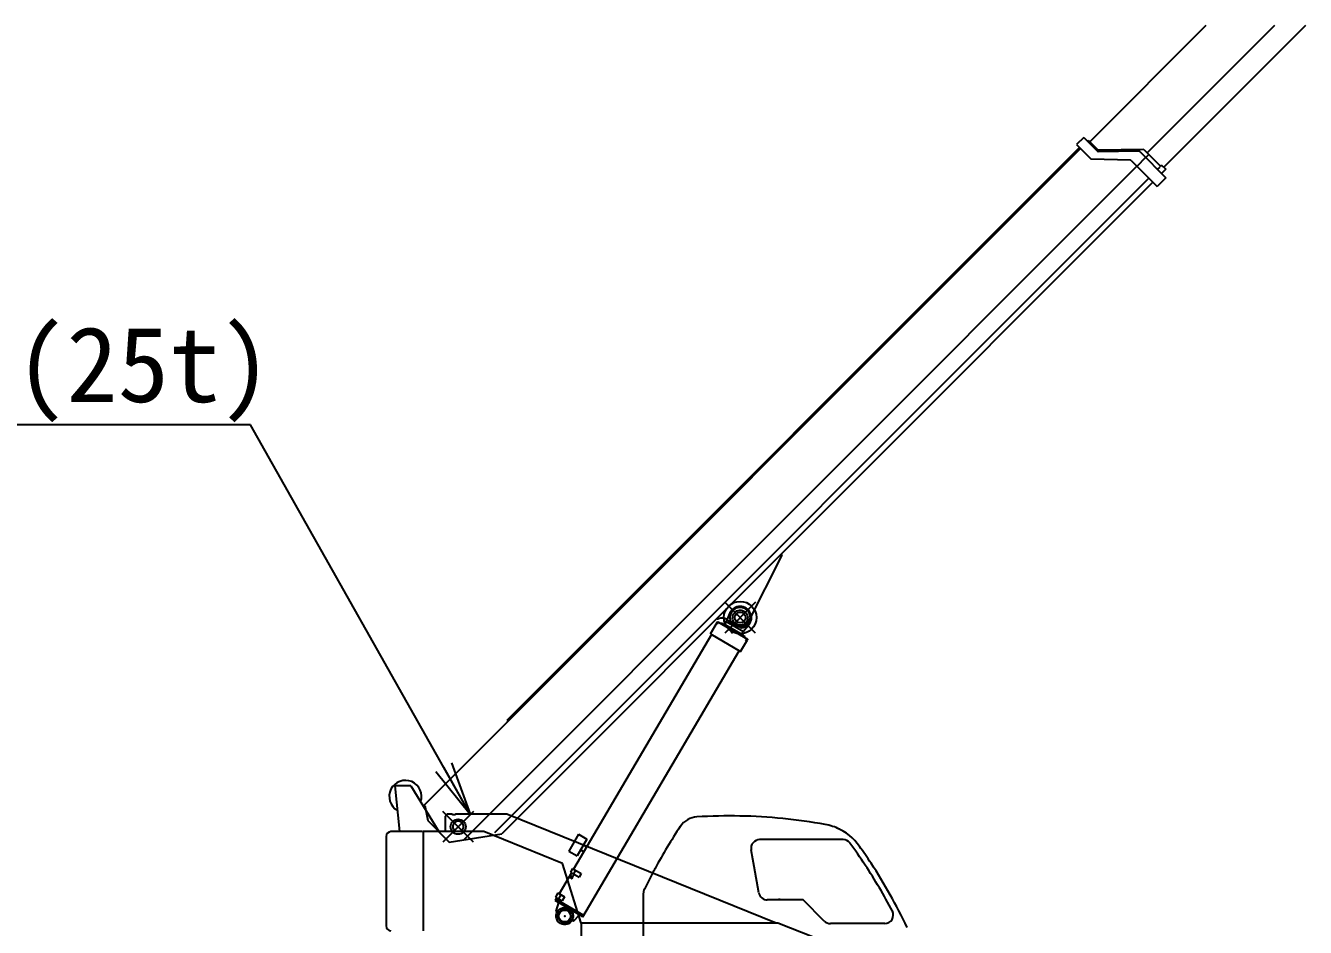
# Model space of a CAD drawing. Header units: millimetres. Extents: x -2078669 to -1085629, y -5987148 to 310365.
# Drawn here: x -1562278 to -1532554, y -5134997 to -5114067 of the extents above; entities that cross this region are included whole.
import ezdxf
from ezdxf.enums import TextEntityAlignment as Align

# ---------------------------------------------------------------- set-up
doc = ezdxf.new("R2010")
doc.units = ezdxf.units.MM
doc.header["$LTSCALE"] = 500
doc.header["$PDSIZE"] = 300
for name, color, linetype, lineweight in [('D-BYP-STR8', 5, 'Continuous', 25), ('D-BYP-STRA', 1, 'Continuous', 25), ('D-BYP-STRB', 5, 'Continuous', 25)]:
    doc.layers.add(name, color=color, linetype=linetype, lineweight=lineweight)
doc.styles.add('MS ゴシック', font='MS Gothic.ttf')
doc.dimstyles.new('DIM-500-F', dxfattribs={"dimscale": 500, "dimtxt": 3.5, "dimasz": 2.5, "dimexe": 0, "dimexo": 2, "dimgap": 0.8, "dimtad": 1, "dimdec": 0, "dimzin": 0, "dimdsep": 46, "dimtxsty": 'MS ゴシック', "dimblk": 'OPEN', "dimcen": 0.1, "dimclrd": 256, "dimclre": 256, "dimclrt": 256, "dimaunit": 1, "dimadec": 4, "dimazin": 0, "dimtfac": 1, "dimtdec": 0, "dimtmove": 2, "dimatfit": 3, "dimldrblk": 'OPEN', "dimfxl": 1, "dimtolj": 1, "dimtzin": 0, "dimlwd": -1, "dimlwe": -1, "dimarcsym": 2})

# ---------------------------------------------------------------- blocks, each defined once
blk = doc.blocks.new('A$Cb352d05c')
at = {"layer": 'D-BYP-STRB'}
for p, q in [((7952, 10533), (6874, 9455)), ((8590, 10533), (7408, 9352)), ((8878, 10533), (7563, 9218)), ((6788, 9393), (692, 3297)), ((6780, 9401), (1460, 4082)), ((6820, 9495), (6753, 9428)), ((6753, 9428), (6889, 9292)), ((6820, 9495), (6954, 9360)), ((6862, 9466), (6855, 9459)), ((6862, 9466), (6953, 9376)), ((7254, 9283), (6889, 9292)), ((7378, 9382), (6953, 9376)), ((7330, 9366), (6954, 9360)), ((7261, 9280), (7502, 9039)), ((7387, 9302), (7318, 9232)), ((7342, 9361), (7583, 9120)), ((7378, 9382), (7525, 9235)), ((7423, 9337), (7395, 9309)), ((7313, 9227), (1059, 2973)), ((7525, 9220), (7504, 9199)), ((7542, 9239), (7539, 9235)), ((7542, 9239), (7581, 9200)), ((7581, 9200), (7542, 9161)), ((7423, 9118), (1344, 3039)), ((7461, 9080), (1412, 3031)), ((7583, 9120), (7502, 9039)), ((4014, 5616), (3701, 4999)), ((3769, 5179), (3485, 4894)), ((3769, 4894), (3485, 5179)), ((3351, 4887), (3415, 4997)), ((3413, 5032), (3420, 5024)), ((3413, 4978), (3423, 4995)), ((3415, 4997), (3419, 4998)), ((3419, 4998), (3695, 4836)), ((3427, 5027), (3420, 5024)), ((3501, 4999), (3486, 4975)), ((3532, 5081), (3498, 5001)), ((3498, 5001), (3658, 4907)), ((3580, 4967), (3502, 5020)), ((3539, 5001), (3639, 4942)), ((3362, 4880), (2080, 2701)), ((3351, 4887), (3631, 4722)), ((3362, 4880), (3362, 4880)), ((3407, 4982), (3413, 4978)), ((3447, 4981), (3452, 4990)), ((3452, 4990), (3672, 4861)), ((3471, 4979), (3473, 4983)), ((3473, 4983), (3655, 4876)), ((3550, 4921), (3544, 4910)), ((3563, 4913), (3557, 4902)), ((3642, 4884), (3656, 4908)), ((3652, 4872), (3655, 4876)), ((3710, 4972), (3658, 4907)), ((3631, 4722), (3696, 4832)), ((3667, 4852), (3672, 4861)), ((3680, 4821), (3690, 4838)), ((3680, 4821), (3687, 4817)), ((3695, 4836), (3696, 4832)), ((2166, 2258), (3619, 4728)), ((1460, 4082), (1469, 4073)), ((418, 3476), (462, 3050)), ((567, 3476), (418, 3476)), ((567, 3476), (827, 3050)), ((692, 3297), (696, 3293)), ((692, 3297), (696, 3293)), ((692, 3297), (696, 3293)), ((696, 3293), (724, 3152)), ((1149, 2953), (865, 3238)), ((1149, 3238), (865, 2953)), ((1149, 2953), (865, 3238)), ((1149, 3238), (865, 2953)), ((905, 3212), (885, 3193)), ((951, 3212), (905, 3212)), ((1458, 3212), (983, 3212)), ((3963, 2200), (1458, 3212)), ((724, 3152), (925, 2951)), ((885, 3193), (885, 3050)), ((337, 3004), (337, 2176)), ((677, 3050), (383, 3050)), ((683, 3050), (683, 2130)), ((1246, 3050), (683, 3050)), ((925, 2951), (1412, 3031)), ((1977, 2755), (1246, 3050)), ((2125, 3025), (2034, 2870)), ((2203, 2979), (2112, 2824)), ((2125, 3025), (2203, 2979)), ((4583, 2976), (3808, 2976)), ((2034, 2870), (2112, 2824)), ((2150, 2877), (2175, 2862)), ((2170, 2923), (2200, 2905)), ((3744, 2794), (3729, 2882)), ((2149, 2200), (1977, 2755)), ((3757, 2725), (3744, 2794)), ((2061, 2668), (1946, 2474)), ((2049, 2643), (2041, 2630)), ((2041, 2630), (2041, 2628)), ((2041, 2628), (2061, 2616)), ((2049, 2643), (2063, 2667)), ((2049, 2643), (2071, 2630)), ((2070, 2707), (2051, 2674)), ((2051, 2674), (2130, 2627)), ((2061, 2616), (2063, 2616)), ((2063, 2616), (2071, 2630)), ((2070, 2707), (2150, 2660)), ((2071, 2630), (2085, 2654)), ((2097, 2691), (2078, 2658)), ((2150, 2660), (2130, 2627)), ((3800, 2482), (3757, 2725)), ((1923, 2434), (1909, 2410)), ((2166, 2258), (1909, 2410)), ((1934, 2481), (1912, 2443)), ((1912, 2443), (1974, 2406)), ((2174, 2271), (1916, 2423)), ((1940, 2391), (1916, 2313)), ((1934, 2481), (1996, 2444)), ((1961, 2465), (1938, 2427)), ((1996, 2444), (1974, 2406)), ((2727, 2472), (2727, 2368)), ((4212, 2416), (3879, 2416)), ((3989, 2426), (3989, 2426)), ((4408, 2219), (4212, 2416)), ((1929, 2306), (1916, 2313)), ((2001, 2356), (1995, 2345)), ((2068, 2302), (2074, 2312)), ((2079, 2218), (2134, 2277)), ((2727, 2368), (2727, 1746)), ((2079, 2218), (2066, 2225)), ((3976, 2200), (2149, 2200)), ((2149, 2200), (2149, 1745)), ((4316, 2068), (3976, 2200)), ((4970, 2196), (4465, 2196))]:
    blk.add_line(p, q, dxfattribs=at)
blk.add_lwpolyline([(4006, 5624), (4014, 5616), (3701, 4999, -0.450816), (3580, 4967), (3502, 5020, 0.250856), (3427, 5027), (3420, 5024), (3413, 5032)], format="xyb", dxfattribs=at)
for centre, radius in [((3627, 5037), 151), ((3627, 5037), 50), ((1007, 3095), 69.9), ((1997, 2266), 55)]:
    blk.add_circle(centre, radius, dxfattribs=at)
for centre, radius, start, end in [((7253, 9273), 10, 45, 88.582), ((7330, 9349), 17, 45, 90.857), ((7532, 9242), 10, 225, 315), ((3627, 5036), 105, 321.8491, 154.7251), ((3627, 5036), 95, 59.5324, 201.6687), ((3627, 5036), 95, 277.3961, 59.5324), ((3457, 4953), 80, 54.524, 112.38), ((3627, 5036), 70, 229.5273143636495, 229.5273044017321), ((3627, 5036), 83.5, 236.0779, 333.138), ((3364, 4884), 5, 239.5325, 276.3742), ((3550, 4906), 7.5, 149.5321, 229.5273), ((3550, 4906), 7.5, 229.5273, 329.5326), ((517, 3376), 150, 340.4855, 239.9461), ((967, 3242), 34, 241.9275, 298.072), ((1007, 3096), 50, 36.867, 244.6854), ((1007, 3096), 50, 295.315, 36.868), ((7238, 316), 5010, 146.2753, 151.4742), ((3238, 2987), 200, 93.456, 146.2753), ((3527, -1804), 5000, 88.8901, 93.456), ((3624, 3191), 3.2, 0, 88.8898), ((3527, -1804), 5000, 79.735, 88.8541), ((4329, 2624), 500, 63.771, 79.735), ((383, 3004), 46, 90, 180), ((3808, 2896), 80, 90.0002, 190.1248), ((4329, 2624), 500, 35.373, 67.269), ((4583, 2896), 80, 36.329, 90.0002), ((663, 13), 4945, 33.462, 36.329), ((663, 13), 5000, 33.277, 35.46), ((663, 13), 4945, 27.709, 33.462), ((663, 13), 5000, 25.437, 33.277), ((7238, 316), 5010, 152.0424, 153.9503), ((7238, 316), 5010, 151.4742, 152.0424), ((2827, 2472), 100, 153.9502, 180), ((3879, 2496), 80, 190.1248, 230.1128), ((3879, 2496), 80, 230.1128, 269.9999), ((3994, 2427), 5, 152.053, 188.8952), ((1997, 2266), 79.5, 229.5273143636495, 229.5273044017321), ((1997, 2266), 62.5, 229.5273143636495, 229.5273044017321), ((4970, 2276), 80, 270.0001, 27.709), ((383, 2176), 46, 180, 270), ((4465, 2276), 80, 225, 269.9999)]:
    blk.add_arc(centre, radius, start, end, dxfattribs=at)
for p in [(3627, 5036), (3627, 5036), (1007, 3096), (1007, 3095), (1007, 3095), (1997, 2266)]:
    blk.add_point(p, dxfattribs=at)
blk = doc.blocks.new('_Open')
at = {"color": 0, "linetype": 'ByBlock', "lineweight": -2}
for p, q in [((-1, 0.167), (0, 0)), ((-1, -0.167), (0, 0)), ((0, 0), (-1, 0))]:
    blk.add_line(p, q, dxfattribs=at)

msp = doc.modelspace()

# ---------------------------------------------------------------- linework, layer by layer
at = {"layer": 'D-BYP-STR8'}
msp.add_line((-1557051.2, -5123329.4, 708000), (-1581131.2, -5123329.4, 708000), dxfattribs=at)

# ---------------------------------------------------------------- block references
at = {"layer": 'D-BYP-STRA', "xscale": 2.5, "yscale": 2.5, "zscale": 2.5}
msp.add_blockref('A$Cb352d05c', (-1554749.6, -5140399.6, 708000), dxfattribs=at)

# ---------------------------------------------------------------- texts
at = {"layer": 'D-BYP-STR8', "style": 'MS ゴシック'}
msp.add_text('ラフタークレーン(25t)', height=1750, dxfattribs=at).set_placement((-1569091.2, -5123329.4, 708000), align=Align.BOTTOM_CENTER)

# ---------------------------------------------------------------- leaders
at = {"layer": 'D-BYP-STR8'}
msp.add_leader([(-1551951.3, -5132368.4, 708000), (-1557051.2, -5123329.4, 708000)], dimstyle='DIM-500-F', dxfattribs=at)

doc.saveas('drawing.dxf')
